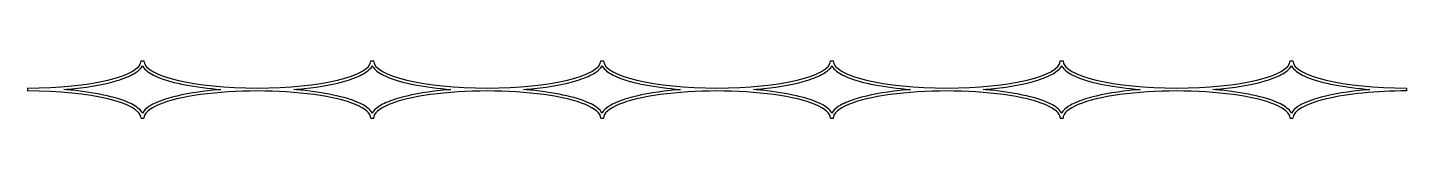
# Model space of a CAD drawing. Header units: inches. Extents: x 515 to 635, y 315 to 320.
import ezdxf

# ---------------------------------------------------------------- set-up
doc = ezdxf.new("R2010")
doc.units = ezdxf.units.IN
doc.header["$MEASUREMENT"] = 0

msp = doc.modelspace()

# ---------------------------------------------------------------- linework, layer by layer
for p, q in [((525.3, 319.51), (525.55, 319.51)), ((545.3, 319.51), (545.55, 319.51)), ((565.3, 319.51), (565.55, 319.51)), ((585.3, 319.51), (585.55, 319.51)), ((585.3, 319.51), (585.55, 319.51)), ((605.3, 319.51), (605.55, 319.51)), ((625.3, 319.51), (625.55, 319.51)), ((515.42, 317.14), (515.42, 316.89)), ((635.42, 317.14), (635.42, 316.89)), ((525.3, 314.51), (525.55, 314.51)), ((545.3, 314.51), (545.55, 314.51)), ((565.3, 314.51), (565.55, 314.51)), ((585.3, 314.51), (585.55, 314.51)), ((585.3, 314.51), (585.55, 314.51)), ((605.3, 314.51), (605.55, 314.51)), ((625.3, 314.51), (625.55, 314.51))]:
    msp.add_line(p, q)
for centre, start_param, end_param in [((515.42, 319.51), 4.712389, 6.283185), ((535.42, 319.51), 3.141593, 6.283185), ((555.42, 319.51), 3.141593, 6.283185), ((575.42, 319.51), 3.141593, 6.283185), ((595.42, 319.51), 3.141593, 6.283185), ((615.42, 319.51), 3.141593, 6.283185), ((635.42, 319.51), 3.141593, 4.712389), ((515.42, 314.51), 0, 1.570796), ((535.42, 314.51), 0, 3.141593), ((555.42, 314.51), 0, 3.141593), ((575.42, 314.51), 0, 3.141593), ((595.42, 314.51), 0, 3.141593), ((615.42, 314.51), 0, 3.141593), ((635.42, 314.51), 1.570796, 3.141593)]:
    msp.add_ellipse(centre, major_axis=(9.88, 0), ratio=0.240506, start_param=start_param, end_param=end_param)
for points, knots in [([(518.59, 317.01), (518.9, 317.04), (519.21, 317.07), (520.94, 317.25), (522.23, 317.49), (523.81, 317.97), (524.29, 318.17), (524.95, 318.55), (525.16, 318.72), (525.36, 318.96), (525.39, 319.01), (525.42, 319.07)], [5.037088, 5.037088, 5.037088, 5.037088, 5.135312, 5.135312, 5.610899, 5.610899, 5.890158, 5.890158, 6.093908, 6.093908, 6.146461, 6.146461, 6.146461, 6.146461]), ([(525.42, 319.07), (525.43, 319.05), (525.44, 319.04), (525.53, 318.89), (525.66, 318.75), (525.98, 318.5), (526.17, 318.38), (526.92, 318), (527.63, 317.76), (529.35, 317.36), (530.36, 317.2), (531.71, 317.06), (531.98, 317.03), (532.25, 317.01)], [3.278212, 3.278212, 3.278212, 3.278212, 3.289006, 3.289006, 3.43642, 3.43642, 3.583833, 3.583833, 3.942464, 3.942464, 4.301095, 4.301095, 4.387697, 4.387697, 4.387697, 4.387697]), ([(538.59, 317.01), (538.9, 317.04), (539.21, 317.07), (540.94, 317.25), (542.23, 317.49), (543.81, 317.97), (544.29, 318.17), (544.95, 318.55), (545.16, 318.72), (545.36, 318.96), (545.39, 319.01), (545.42, 319.07)], [5.037088, 5.037088, 5.037088, 5.037088, 5.135312, 5.135312, 5.610899, 5.610899, 5.890158, 5.890158, 6.093908, 6.093908, 6.146461, 6.146461, 6.146461, 6.146461]), ([(545.42, 319.07), (545.43, 319.05), (545.44, 319.04), (545.53, 318.89), (545.66, 318.75), (545.98, 318.5), (546.17, 318.38), (546.92, 318), (547.63, 317.76), (549.35, 317.36), (550.36, 317.2), (551.71, 317.06), (551.98, 317.03), (552.25, 317.01)], [3.278212, 3.278212, 3.278212, 3.278212, 3.289006, 3.289006, 3.43642, 3.43642, 3.583833, 3.583833, 3.942464, 3.942464, 4.301095, 4.301095, 4.387697, 4.387697, 4.387697, 4.387697]), ([(558.59, 317.01), (558.9, 317.04), (559.21, 317.07), (560.94, 317.25), (562.23, 317.49), (563.81, 317.97), (564.29, 318.17), (564.95, 318.55), (565.16, 318.72), (565.36, 318.96), (565.39, 319.01), (565.42, 319.07)], [5.037088, 5.037088, 5.037088, 5.037088, 5.135312, 5.135312, 5.610899, 5.610899, 5.890158, 5.890158, 6.093908, 6.093908, 6.146461, 6.146461, 6.146461, 6.146461]), ([(565.42, 319.07), (565.43, 319.05), (565.44, 319.04), (565.53, 318.89), (565.66, 318.75), (565.98, 318.5), (566.17, 318.38), (566.92, 318), (567.63, 317.76), (569.35, 317.36), (570.36, 317.2), (571.71, 317.06), (571.98, 317.03), (572.25, 317.01)], [3.278212, 3.278212, 3.278212, 3.278212, 3.289006, 3.289006, 3.43642, 3.43642, 3.583833, 3.583833, 3.942464, 3.942464, 4.301095, 4.301095, 4.387697, 4.387697, 4.387697, 4.387697]), ([(578.59, 317.01), (578.9, 317.04), (579.21, 317.07), (580.94, 317.25), (582.23, 317.49), (583.81, 317.97), (584.29, 318.17), (584.95, 318.55), (585.16, 318.72), (585.36, 318.96), (585.39, 319.01), (585.42, 319.07)], [5.037088, 5.037088, 5.037088, 5.037088, 5.135312, 5.135312, 5.610899, 5.610899, 5.890158, 5.890158, 6.093908, 6.093908, 6.146461, 6.146461, 6.146461, 6.146461]), ([(585.42, 319.07), (585.43, 319.05), (585.44, 319.04), (585.53, 318.89), (585.66, 318.75), (585.98, 318.5), (586.17, 318.38), (586.92, 318), (587.63, 317.76), (589.35, 317.36), (590.36, 317.2), (591.71, 317.06), (591.98, 317.03), (592.25, 317.01)], [3.278212, 3.278212, 3.278212, 3.278212, 3.289006, 3.289006, 3.43642, 3.43642, 3.583833, 3.583833, 3.942464, 3.942464, 4.301095, 4.301095, 4.387697, 4.387697, 4.387697, 4.387697]), ([(598.59, 317.01), (598.9, 317.04), (599.21, 317.07), (600.94, 317.25), (602.23, 317.49), (603.81, 317.97), (604.29, 318.17), (604.95, 318.55), (605.16, 318.72), (605.36, 318.96), (605.39, 319.01), (605.42, 319.07)], [5.037088, 5.037088, 5.037088, 5.037088, 5.135312, 5.135312, 5.610899, 5.610899, 5.890158, 5.890158, 6.093908, 6.093908, 6.146461, 6.146461, 6.146461, 6.146461]), ([(605.42, 319.07), (605.43, 319.05), (605.44, 319.04), (605.53, 318.89), (605.66, 318.75), (605.98, 318.5), (606.17, 318.38), (606.92, 318), (607.63, 317.76), (609.35, 317.36), (610.36, 317.2), (611.71, 317.06), (611.98, 317.03), (612.25, 317.01)], [3.278212, 3.278212, 3.278212, 3.278212, 3.289006, 3.289006, 3.43642, 3.43642, 3.583833, 3.583833, 3.942464, 3.942464, 4.301095, 4.301095, 4.387697, 4.387697, 4.387697, 4.387697]), ([(618.59, 317.01), (618.9, 317.04), (619.21, 317.07), (620.94, 317.25), (622.23, 317.49), (623.81, 317.97), (624.29, 318.17), (624.95, 318.55), (625.16, 318.72), (625.36, 318.96), (625.39, 319.01), (625.42, 319.07)], [5.037088, 5.037088, 5.037088, 5.037088, 5.135312, 5.135312, 5.610899, 5.610899, 5.890158, 5.890158, 6.093908, 6.093908, 6.146461, 6.146461, 6.146461, 6.146461]), ([(625.42, 319.07), (625.43, 319.05), (625.44, 319.04), (625.53, 318.89), (625.66, 318.75), (625.98, 318.5), (626.17, 318.38), (626.92, 318), (627.63, 317.76), (629.35, 317.36), (630.36, 317.2), (631.71, 317.06), (631.98, 317.03), (632.25, 317.01)], [3.278212, 3.278212, 3.278212, 3.278212, 3.289006, 3.289006, 3.43642, 3.43642, 3.583833, 3.583833, 3.942464, 3.942464, 4.301095, 4.301095, 4.387697, 4.387697, 4.387697, 4.387697]), ([(525.42, 314.96), (525.42, 314.97), (525.41, 314.98), (525.31, 315.14), (525.19, 315.27), (524.87, 315.52), (524.68, 315.64), (523.93, 316.02), (523.21, 316.26), (521.49, 316.66), (520.49, 316.82), (519.13, 316.97), (518.87, 316.99), (518.59, 317.01)], [0.13662, 0.13662, 0.13662, 0.13662, 0.147414, 0.147414, 0.294827, 0.294827, 0.442241, 0.442241, 0.800871, 0.800871, 1.159502, 1.159502, 1.246104, 1.246104, 1.246104, 1.246104]), ([(532.25, 317.01), (531.94, 316.99), (531.64, 316.96), (529.91, 316.77), (528.62, 316.53), (527.04, 316.05), (526.55, 315.86), (525.9, 315.48), (525.68, 315.31), (525.49, 315.07), (525.45, 315.01), (525.42, 314.96)], [1.895495, 1.895495, 1.895495, 1.895495, 1.99372, 1.99372, 2.469306, 2.469306, 2.748565, 2.748565, 2.952315, 2.952315, 3.004868, 3.004868, 3.004868, 3.004868]), ([(545.42, 314.96), (545.42, 314.97), (545.41, 314.98), (545.31, 315.14), (545.19, 315.27), (544.87, 315.52), (544.68, 315.64), (543.93, 316.02), (543.21, 316.26), (541.49, 316.66), (540.49, 316.82), (539.13, 316.97), (538.87, 316.99), (538.59, 317.01)], [0.13662, 0.13662, 0.13662, 0.13662, 0.147414, 0.147414, 0.294827, 0.294827, 0.442241, 0.442241, 0.800871, 0.800871, 1.159502, 1.159502, 1.246104, 1.246104, 1.246104, 1.246104]), ([(552.25, 317.01), (551.94, 316.99), (551.64, 316.96), (549.91, 316.77), (548.62, 316.53), (547.04, 316.05), (546.55, 315.86), (545.9, 315.48), (545.68, 315.31), (545.49, 315.07), (545.45, 315.01), (545.42, 314.96)], [1.895495, 1.895495, 1.895495, 1.895495, 1.99372, 1.99372, 2.469306, 2.469306, 2.748565, 2.748565, 2.952315, 2.952315, 3.004868, 3.004868, 3.004868, 3.004868]), ([(565.42, 314.96), (565.42, 314.97), (565.41, 314.98), (565.31, 315.14), (565.19, 315.27), (564.87, 315.52), (564.68, 315.64), (563.93, 316.02), (563.21, 316.26), (561.49, 316.66), (560.49, 316.82), (559.13, 316.97), (558.87, 316.99), (558.59, 317.01)], [0.13662, 0.13662, 0.13662, 0.13662, 0.147414, 0.147414, 0.294827, 0.294827, 0.442241, 0.442241, 0.800871, 0.800871, 1.159502, 1.159502, 1.246104, 1.246104, 1.246104, 1.246104]), ([(572.25, 317.01), (571.94, 316.99), (571.64, 316.96), (569.91, 316.77), (568.62, 316.53), (567.04, 316.05), (566.55, 315.86), (565.9, 315.48), (565.68, 315.31), (565.49, 315.07), (565.45, 315.01), (565.42, 314.96)], [1.895495, 1.895495, 1.895495, 1.895495, 1.99372, 1.99372, 2.469306, 2.469306, 2.748565, 2.748565, 2.952315, 2.952315, 3.004868, 3.004868, 3.004868, 3.004868]), ([(585.42, 314.96), (585.42, 314.97), (585.41, 314.98), (585.31, 315.14), (585.19, 315.27), (584.87, 315.52), (584.68, 315.64), (583.93, 316.02), (583.21, 316.26), (581.49, 316.66), (580.49, 316.82), (579.13, 316.97), (578.87, 316.99), (578.59, 317.01)], [0.13662, 0.13662, 0.13662, 0.13662, 0.147414, 0.147414, 0.294827, 0.294827, 0.442241, 0.442241, 0.800871, 0.800871, 1.159502, 1.159502, 1.246104, 1.246104, 1.246104, 1.246104]), ([(592.25, 317.01), (591.94, 316.99), (591.64, 316.96), (589.91, 316.77), (588.62, 316.53), (587.04, 316.05), (586.55, 315.86), (585.9, 315.48), (585.68, 315.31), (585.49, 315.07), (585.45, 315.01), (585.42, 314.96)], [1.895495, 1.895495, 1.895495, 1.895495, 1.99372, 1.99372, 2.469306, 2.469306, 2.748565, 2.748565, 2.952315, 2.952315, 3.004868, 3.004868, 3.004868, 3.004868]), ([(605.42, 314.96), (605.42, 314.97), (605.41, 314.98), (605.31, 315.14), (605.19, 315.27), (604.87, 315.52), (604.68, 315.64), (603.93, 316.02), (603.21, 316.26), (601.49, 316.66), (600.49, 316.82), (599.13, 316.97), (598.87, 316.99), (598.59, 317.01)], [0.13662, 0.13662, 0.13662, 0.13662, 0.147414, 0.147414, 0.294827, 0.294827, 0.442241, 0.442241, 0.800871, 0.800871, 1.159502, 1.159502, 1.246104, 1.246104, 1.246104, 1.246104]), ([(612.25, 317.01), (611.94, 316.99), (611.64, 316.96), (609.91, 316.77), (608.62, 316.53), (607.04, 316.05), (606.55, 315.86), (605.9, 315.48), (605.68, 315.31), (605.49, 315.07), (605.45, 315.01), (605.42, 314.96)], [1.895495, 1.895495, 1.895495, 1.895495, 1.99372, 1.99372, 2.469306, 2.469306, 2.748565, 2.748565, 2.952315, 2.952315, 3.004868, 3.004868, 3.004868, 3.004868]), ([(625.42, 314.96), (625.42, 314.97), (625.41, 314.98), (625.31, 315.14), (625.19, 315.27), (624.87, 315.52), (624.68, 315.64), (623.93, 316.02), (623.21, 316.26), (621.49, 316.66), (620.49, 316.82), (619.13, 316.97), (618.87, 316.99), (618.59, 317.01)], [0.13662, 0.13662, 0.13662, 0.13662, 0.147414, 0.147414, 0.294827, 0.294827, 0.442241, 0.442241, 0.800871, 0.800871, 1.159502, 1.159502, 1.246104, 1.246104, 1.246104, 1.246104]), ([(632.25, 317.01), (631.94, 316.99), (631.64, 316.96), (629.91, 316.77), (628.62, 316.53), (627.04, 316.05), (626.55, 315.86), (625.9, 315.48), (625.68, 315.31), (625.49, 315.07), (625.45, 315.01), (625.42, 314.96)], [1.895495, 1.895495, 1.895495, 1.895495, 1.99372, 1.99372, 2.469306, 2.469306, 2.748565, 2.748565, 2.952315, 2.952315, 3.004868, 3.004868, 3.004868, 3.004868])]:
    msp.add_open_spline(points, degree=3, knots=knots)

doc.saveas('drawing.dxf')
